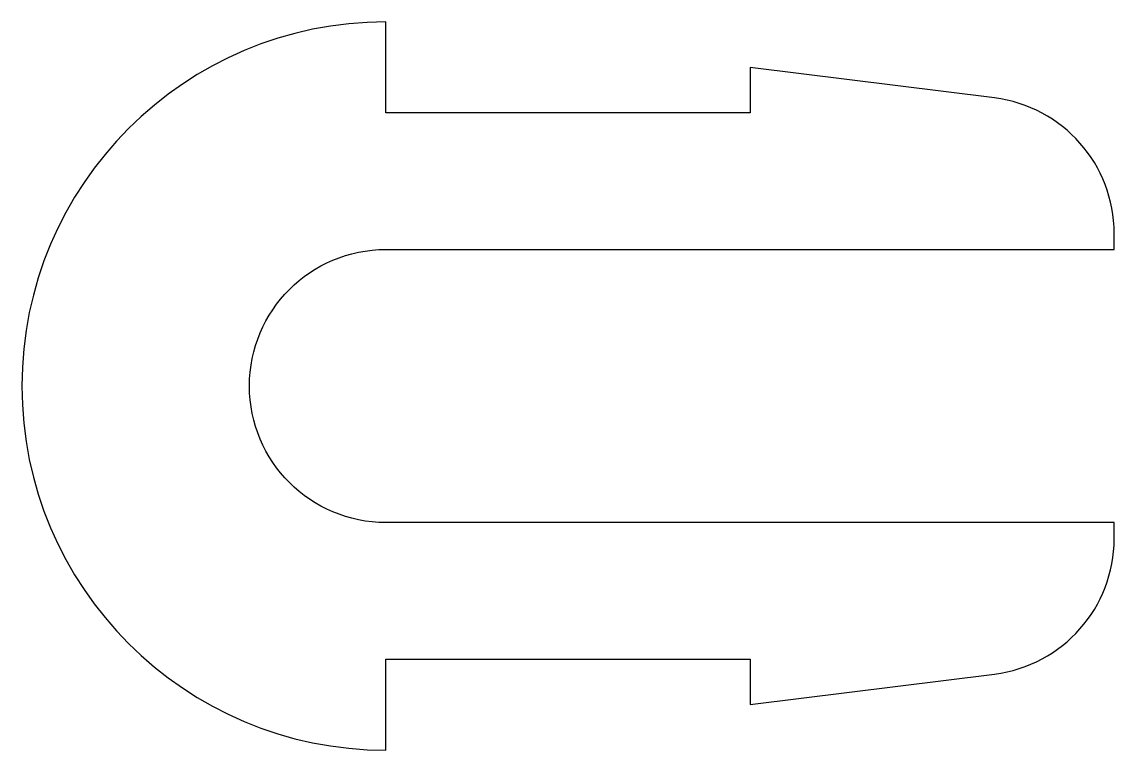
# Model space of a CAD drawing. Extents: x 988.7 to 1000.7, y 596 to 604.
import ezdxf

# ---------------------------------------------------------------- set-up
doc = ezdxf.new("R2010")
doc.units = 0
doc.layers.get('0').update_dxf_attribs({"linetype": 'CONTINUOUS'})

msp = doc.modelspace()

# ---------------------------------------------------------------- linework, layer by layer
msp.add_lwpolyline([(999.343, 603.144), (996.657, 603.48), (996.657, 602.98), (992.657, 602.98), (992.657, 603.98, 1), (992.657, 595.98), (992.657, 596.98), (996.657, 596.98), (996.657, 596.48), (999.343, 596.816, 0.378242), (1000.657, 598.304), (1000.657, 598.48), (992.657, 598.48, -1), (992.657, 601.48), (1000.657, 601.48), (1000.657, 601.656, 0.378242)], format="xyb", close=True)

doc.saveas('drawing.dxf')
